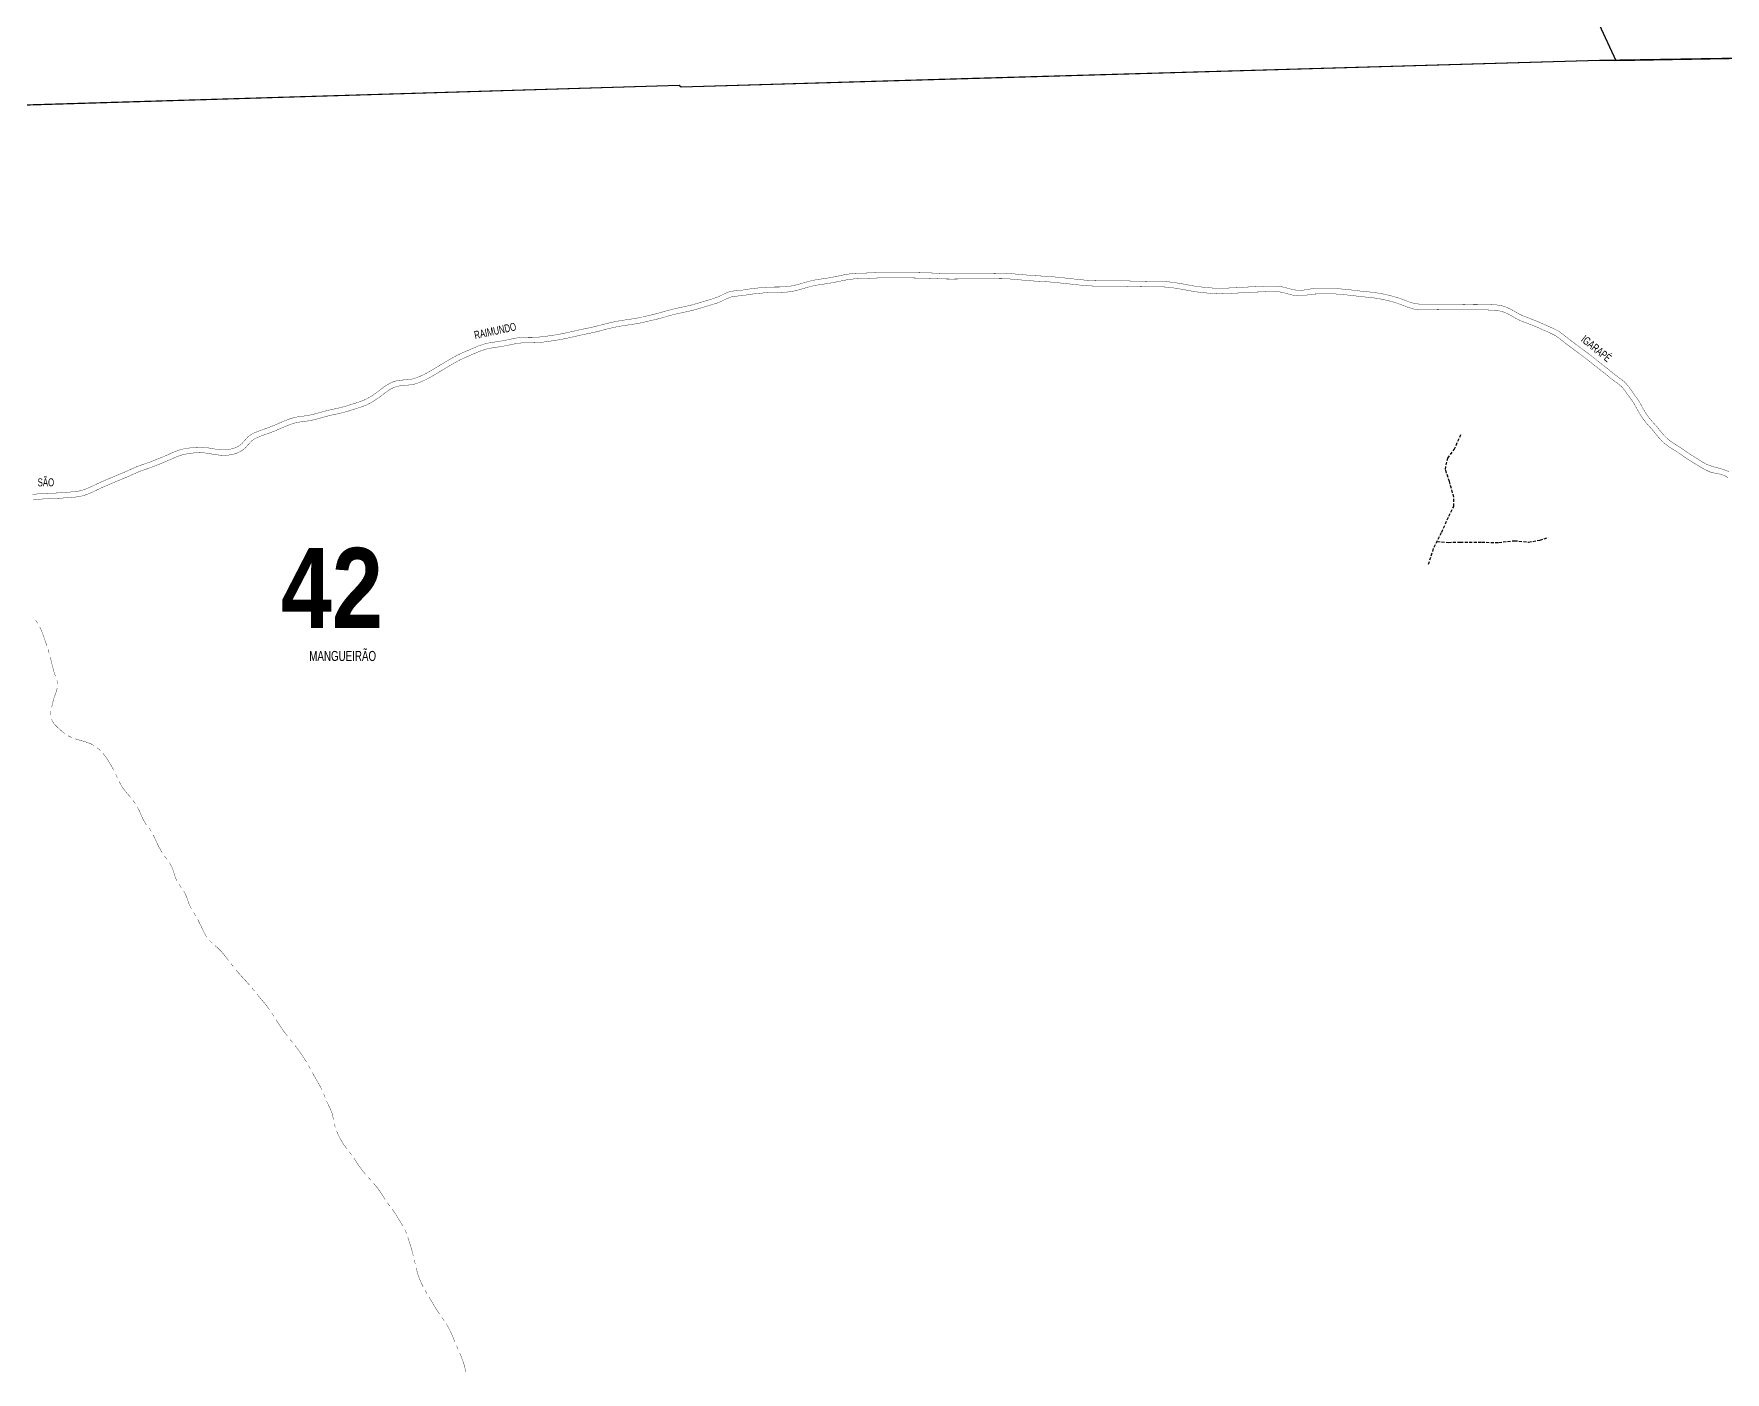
# Model space of a CAD drawing. Extents: x 204256 to 207861, y 4845615 to 4848347.
# Drawn here: x 206092 to 206938, y 4846281 to 4846950 of the extents above; entities that cross this region are included whole.
import ezdxf

# ---------------------------------------------------------------- set-up
doc = ezdxf.new("R2010")
doc.units = 0
doc.header["$LTSCALE"] = 1.5
doc.header["$MEASUREMENT"] = 0
doc.linetypes.add('TRACO_15', pattern=[3, 2, -1])
for name, color, linetype in [('CD-MALHA-LOTES', 40, 'CONTINUOUS'), ('HD-CURSO-INTER', 170, 'CONTINUOUS'), ('HD-CURSO-PERENE', 170, 'CONTINUOUS'), ('HD-TXT-PERENE', 170, 'CONTINUOUS'), ('LM-TXT-LSF', 7, 'CONTINUOUS'), ('RU-QUADRAS', 210, 'CONTINUOUS'), ('SV-CAMINHO-TRILHA', 20, 'CONTINUOUS')]:
    doc.layers.add(name, color=color, linetype=linetype)
doc.styles.add('ARIAL', font='ARIAL.TTF')
doc.styles.get("Standard").update_dxf_attribs({"font": 'swisscbo.ttf'})

msp = doc.modelspace()

# ---------------------------------------------------------------- linework, layer by layer
at = {"layer": 'CD-MALHA-LOTES'}
for points in [[(206919.83, 4847081.46), (206834.36, 4847041.76), (206882.95, 4846936.64)], [(206882.95, 4846936.64), (206986.84, 4846938.37), (206919.83, 4847081.46)], [(206882.95, 4846936.64), (206874.77, 4846936.51), (206654.42, 4846930.27), (206561.26, 4846927.54), (206415.65, 4846923.26), (206414.67, 4846924.04), (206086.14, 4846914.26), (205771.45, 4846904.43)]]:
    msp.add_lwpolyline(points, dxfattribs=at)
at = {"layer": 'HD-CURSO-INTER', "const_width": 0.18}
for points in [[(206092.88, 4846656.81), (206093.49, 4846656.02)], [(206093.49, 4846656.02), (206093.6, 4846655.87)], [(206093.6, 4846655.87), (206094, 4846655.16)], [(206094.99, 4846653.42), (206095.08, 4846653.26)], [(206095.08, 4846653.26), (206095.42, 4846652.52)], [(206095.42, 4846652.52), (206095.7, 4846651.89)], [(206095.7, 4846651.89), (206096.19, 4846650.68)], [(206096.19, 4846650.68), (206096.56, 4846649.76)], [(206096.56, 4846649.76), (206096.91, 4846648.81)], [(206096.91, 4846648.81), (206097.08, 4846648.36)], [(206097.08, 4846648.36), (206097.89, 4846645.97)], [(206097.89, 4846645.97), (206098.05, 4846645.52)], [(206098.05, 4846645.52), (206098.53, 4846644.08)], [(206099.13, 4846642.17), (206099.43, 4846641.22)], [(206099.43, 4846641.22), (206099.45, 4846641.17)], [(206099.45, 4846641.17), (206099.71, 4846640.26)], [(206100.23, 4846638.33), (206100.27, 4846638.2)], [(206100.27, 4846638.2), (206100.48, 4846637.36)], [(206100.48, 4846637.36), (206100.63, 4846636.74)], [(206100.63, 4846636.74), (206101.18, 4846634.44)], [(206101.18, 4846634.44), (206101.19, 4846634.4)], [(206101.19, 4846634.4), (206101.94, 4846631.54)], [(206101.94, 4846631.54), (206101.94, 4846631.51)], [(206101.94, 4846631.51), (206102.23, 4846630.58)], [(206102.23, 4846630.58), (206102.39, 4846630.07)], [(206102.39, 4846630.07), (206102.89, 4846628.69)], [(206103.55, 4846626.8), (206103.68, 4846626.4)], [(206103.68, 4846626.4), (206103.93, 4846624.85)], [(206101.88, 4846617.25), (206101.41, 4846615.24)], [(206102.19, 4846618.13), (206101.88, 4846617.25)], [(206102.83, 4846619.97), (206102.19, 4846618.13)], [(206102.85, 4846620.02), (206102.83, 4846619.97)], [(206103.39, 4846621.41), (206102.85, 4846620.02)], [(206103.5, 4846621.91), (206103.39, 4846621.41)], [(206103.71, 4846622.89), (206103.5, 4846621.91)], [(206100.55, 4846611.34), (206100.38, 4846610.37)], [(206100.38, 4846610.37), (206100.41, 4846609.35)], [(206101.2, 4846614.34), (206100.96, 4846613.29)], [(206101.41, 4846615.24), (206101.2, 4846614.34)], [(206100.76, 4846607.43), (206101.69, 4846605.66)], [(206101.69, 4846605.66), (206101.8, 4846605.44)], [(206101.8, 4846605.44), (206102.31, 4846604.88)], [(206102.31, 4846604.88), (206102.84, 4846604.28)], [(206102.84, 4846604.28), (206103.7, 4846603.44)], [(206103.7, 4846603.44), (206103.98, 4846603.17)], [(206103.98, 4846603.17), (206105.16, 4846602.08)], [(206105.16, 4846602.08), (206105.41, 4846601.85)], [(206105.41, 4846601.85), (206105.91, 4846601.41)], [(206105.91, 4846601.41), (206106.55, 4846600.85)], [(206106.55, 4846600.85), (206107.48, 4846600.18)], [(206109.11, 4846599.03), (206110.01, 4846598.58)], [(206110.01, 4846598.58), (206110.81, 4846598.18)], [(206110.81, 4846598.18), (206110.91, 4846598.14)], [(206112.8, 4846597.49), (206113.66, 4846597.2)], [(206113.66, 4846597.2), (206115.67, 4846596.64)], [(206115.67, 4846596.64), (206116.29, 4846596.47)], [(206116.29, 4846596.47), (206117.6, 4846596.09)], [(206117.6, 4846596.09), (206117.74, 4846596.05)], [(206117.74, 4846596.05), (206120.41, 4846595.06)], [(206120.41, 4846595.06), (206120.54, 4846595.01)], [(206120.54, 4846595.01), (206122.17, 4846594.11)], [(206123.81, 4846592.97), (206124.57, 4846592.32)], [(206124.57, 4846592.32), (206124.8, 4846592.13)], [(206124.8, 4846592.13), (206125.3, 4846591.64)], [(206126.65, 4846590.16), (206127.14, 4846589.57)], [(206127.14, 4846589.57), (206127.88, 4846588.58)], [(206127.88, 4846588.58), (206128.04, 4846588.37)], [(206128.04, 4846588.37), (206128.44, 4846587.76)], [(206128.44, 4846587.76), (206128.87, 4846587.12)], [(206128.87, 4846587.12), (206129.53, 4846586.08)], [(206129.53, 4846586.08), (206129.67, 4846585.85)], [(206129.67, 4846585.85), (206130.56, 4846584.37)], [(206130.56, 4846584.37), (206130.76, 4846584.04)], [(206130.76, 4846584.04), (206132.04, 4846581.76)], [(206132.93, 4846579.96), (206133.36, 4846579.06)], [(206133.36, 4846579.06), (206133.48, 4846578.81)], [(206133.48, 4846578.81), (206133.77, 4846578.15)], [(206134.6, 4846576.33), (206134.72, 4846576.07)], [(206134.72, 4846576.07), (206135.53, 4846574.56)], [(206135.53, 4846574.56), (206135.96, 4846573.77)], [(206135.96, 4846573.77), (206137.2, 4846572.08)], [(206137.2, 4846572.08), (206137.73, 4846571.36)], [(206137.73, 4846571.36), (206138.44, 4846570.51)], [(206138.44, 4846570.51), (206138.69, 4846570.21)], [(206138.69, 4846570.21), (206139.09, 4846569.75)], [(206139.09, 4846569.75), (206139.68, 4846569.06)], [(206139.68, 4846569.06), (206140.38, 4846568.22)], [(206141.62, 4846566.65), (206141.82, 4846566.39)], [(206141.82, 4846566.39), (206142.21, 4846565.84)], [(206142.21, 4846565.84), (206142.69, 4846565.16)], [(206142.69, 4846565.16), (206142.78, 4846565.02)], [(206143.82, 4846563.32), (206144.77, 4846561.55)], [(206144.77, 4846561.55), (206144.89, 4846561.33)], [(206144.89, 4846561.33), (206145.18, 4846560.64)], [(206145.18, 4846560.64), (206145.48, 4846559.95)], [(206145.48, 4846559.95), (206145.95, 4846558.8)], [(206145.95, 4846558.8), (206146.05, 4846558.55)], [(206146.05, 4846558.55), (206146.35, 4846557.88)], [(206146.35, 4846557.88), (206146.66, 4846557.18)], [(206146.66, 4846557.18), (206147.83, 4846555.28)], [(206147.83, 4846555.28), (206148.22, 4846554.66)], [(206148.22, 4846554.66), (206148.38, 4846554.45)], [(206149.62, 4846552.87), (206150.07, 4846552.29)], [(206150.07, 4846552.29), (206150.76, 4846551.23)], [(206151.71, 4846549.48), (206152.16, 4846548.58)], [(206152.16, 4846548.58), (206152.46, 4846547.98)], [(206152.46, 4846547.98), (206153, 4846546.77)], [(206153, 4846546.77), (206153.07, 4846546.6)], [(206153.07, 4846546.6), (206153.41, 4846545.85)], [(206153.41, 4846545.85), (206153.69, 4846545.22)], [(206153.69, 4846545.22), (206154.26, 4846544.05)], [(206154.26, 4846544.05), (206154.46, 4846543.65)], [(206154.46, 4846543.65), (206155.72, 4846541.43)], [(206155.72, 4846541.43), (206155.93, 4846541.04)], [(206155.93, 4846541.04), (206156.24, 4846540.57)], [(206157.38, 4846538.93), (206157.96, 4846538.12)], [(206157.96, 4846538.12), (206158.16, 4846537.85)], [(206158.16, 4846537.85), (206158.56, 4846537.32)], [(206159.74, 4846535.7), (206159.94, 4846535.41)], [(206159.94, 4846535.41), (206160.74, 4846533.97)], [(206160.74, 4846533.97), (206161.22, 4846533.12)], [(206161.22, 4846533.12), (206161.85, 4846531.2)], [(206161.85, 4846531.2), (206162.16, 4846530.28)], [(206162.16, 4846530.28), (206162.45, 4846529.29)], [(206162.45, 4846529.29), (206162.58, 4846528.83)], [(206162.58, 4846528.83), (206163.11, 4846527.4)], [(206163.11, 4846527.4), (206163.2, 4846527.19)], [(206163.2, 4846527.19), (206163.59, 4846526.53)], [(206164.61, 4846524.81), (206164.72, 4846524.62)], [(206164.72, 4846524.62), (206165.18, 4846523.98)], [(206165.18, 4846523.98), (206165.6, 4846523.39)], [(206165.6, 4846523.39), (206165.76, 4846523.17)], [(206166.89, 4846521.53), (206167.3, 4846520.9)], [(206167.3, 4846520.9), (206167.84, 4846519.77)], [(206167.84, 4846519.77), (206168.26, 4846518.89)], [(206168.26, 4846518.89), (206168.61, 4846517.92)], [(206168.61, 4846517.92), (206168.77, 4846517.48)], [(206168.77, 4846517.48), (206168.94, 4846516.98)], [(206168.94, 4846516.98), (206169.25, 4846516.05)], [(206169.25, 4846516.05), (206169.6, 4846515.09)], [(206169.6, 4846515.09), (206169.77, 4846514.64)], [(206169.77, 4846514.64), (206170.44, 4846513.28)], [(206170.44, 4846513.28), (206170.82, 4846512.5)], [(206170.82, 4846512.5), (206170.89, 4846512.39)], [(206171.95, 4846510.69), (206172.42, 4846509.96)], [(206172.42, 4846509.96), (206172.99, 4846508.99)], [(206173.99, 4846507.25), (206174.88, 4846505.46)], [(206174.88, 4846505.46), (206175.16, 4846504.89)], [(206175.16, 4846504.89), (206175.73, 4846503.65)], [(206175.73, 4846503.65), (206175.79, 4846503.52)], [(206175.79, 4846503.52), (206176.58, 4846501.84)], [(206176.58, 4846501.84), (206176.71, 4846501.56)], [(206176.71, 4846501.56), (206177.02, 4846500.94)], [(206177.02, 4846500.94), (206177.39, 4846500.21)], [(206177.39, 4846500.21), (206177.97, 4846499.19)], [(206177.97, 4846499.19), (206178.14, 4846498.9)], [(206178.14, 4846498.9), (206178.53, 4846498.36)], [(206179.76, 4846496.78), (206181.2, 4846495.4)], [(206182.71, 4846494.08), (206182.84, 4846493.97)], [(206182.84, 4846493.97), (206183.47, 4846493.44)], [(206183.47, 4846493.44), (206183.99, 4846492.99)], [(206183.99, 4846492.99), (206184.93, 4846492.07)], [(206184.93, 4846492.07), (206185.53, 4846491.48)], [(206185.53, 4846491.48), (206186.92, 4846489.83)], [(206186.92, 4846489.83), (206187.46, 4846489.18)], [(206187.46, 4846489.18), (206188.17, 4846488.27)], [(206188.17, 4846488.27), (206188.38, 4846487.99)], [(206188.38, 4846487.99), (206189.38, 4846486.68)], [(206190.6, 4846485.09), (206191.22, 4846484.3)], [(206191.22, 4846484.3), (206191.43, 4846484.03)], [(206191.43, 4846484.03), (206191.84, 4846483.52)], [(206193.1, 4846481.97), (206193.32, 4846481.7)], [(206193.32, 4846481.7), (206194.39, 4846480.44)], [(206194.39, 4846480.44), (206194.62, 4846480.18)], [(206194.62, 4846480.18), (206196.4, 4846478.21)], [(206196.4, 4846478.21), (206196.63, 4846477.95)], [(206196.63, 4846477.95), (206197.07, 4846477.47)], [(206197.07, 4846477.47), (206197.65, 4846476.85)], [(206197.65, 4846476.85), (206198.43, 4846476)], [(206198.43, 4846476), (206198.66, 4846475.74)], [(206198.66, 4846475.74), (206199.75, 4846474.5)], [(206201.05, 4846472.99), (206202.33, 4846471.45)], [(206203.6, 4846469.9), (206204.24, 4846469.13)], [(206204.24, 4846469.13), (206204.37, 4846468.97)], [(206204.37, 4846468.97), (206204.88, 4846468.36)], [(206204.88, 4846468.36), (206205.48, 4846467.64)], [(206205.48, 4846467.64), (206206.17, 4846466.83)], [(206206.17, 4846466.83), (206206.45, 4846466.5)], [(206206.45, 4846466.5), (206206.81, 4846466.07)], [(206206.81, 4846466.07), (206207.41, 4846465.34)], [(206207.41, 4846465.34), (206208.68, 4846463.72)], [(206208.68, 4846463.72), (206208.97, 4846463.35)], [(206208.97, 4846463.35), (206209.85, 4846462.1)], [(206210.98, 4846460.45), (206211.51, 4846459.64)], [(206211.51, 4846459.64), (206212.07, 4846458.77)], [(206213.14, 4846457.08), (206213.67, 4846456.24)], [(206213.67, 4846456.24), (206213.73, 4846456.15)], [(206213.73, 4846456.15), (206214.22, 4846455.4)], [(206214.22, 4846455.4), (206214.55, 4846454.88)], [(206214.55, 4846454.88), (206215.31, 4846453.73)], [(206215.31, 4846453.73), (206215.38, 4846453.63)], [(206215.38, 4846453.63), (206216.46, 4846452.09)], [(206216.46, 4846452.09), (206216.89, 4846451.47)], [(206216.89, 4846451.47), (206218.25, 4846449.68)], [(206218.25, 4846449.68), (206218.7, 4846449.09)], [(206218.7, 4846449.09), (206218.86, 4846448.89)], [(206220.11, 4846447.32), (206220.73, 4846446.54)], [(206220.73, 4846446.54), (206221.29, 4846445.85)], [(206221.29, 4846445.85), (206221.36, 4846445.76)], [(206222.6, 4846444.19), (206223.14, 4846443.49)], [(206223.14, 4846443.49), (206224.41, 4846441.8)], [(206224.41, 4846441.8), (206224.94, 4846441.09)], [(206224.94, 4846441.09), (206226.15, 4846439.36)], [(206226.15, 4846439.36), (206226.15, 4846439.36)], [(206226.15, 4846439.36), (206226.7, 4846438.53)], [(206226.7, 4846438.53), (206226.99, 4846438.11)], [(206226.99, 4846438.11), (206227.79, 4846436.85)], [(206227.79, 4846436.85), (206227.79, 4846436.84)], [(206227.79, 4846436.84), (206228.31, 4846436)], [(206229.33, 4846434.28), (206229.34, 4846434.27)], [(206229.34, 4846434.27), (206229.83, 4846433.41)], [(206229.83, 4846433.41), (206230.08, 4846432.96)], [(206230.08, 4846432.96), (206230.32, 4846432.54)], [(206231.28, 4846430.78), (206232.23, 4846429.02)], [(206232.23, 4846429.02), (206232.39, 4846428.72)], [(206232.39, 4846428.72), (206232.71, 4846428.14)], [(206232.71, 4846428.14), (206233.12, 4846427.4)], [(206233.12, 4846427.4), (206233.69, 4846426.4)], [(206233.69, 4846426.4), (206233.96, 4846425.92)], [(206233.96, 4846425.92), (206234.68, 4846424.66)], [(206234.68, 4846424.66), (206234.71, 4846424.62)], [(206234.71, 4846424.62), (206235.16, 4846423.79)], [(206235.16, 4846423.79), (206235.43, 4846423.3)], [(206235.43, 4846423.3), (206236.07, 4846422.01)], [(206236.86, 4846420.17), (206237.25, 4846419.25)], [(206237.25, 4846419.25), (206237.34, 4846419.02)], [(206237.34, 4846419.02), (206237.62, 4846418.32)], [(206238.38, 4846416.47), (206238.48, 4846416.24)], [(206238.48, 4846416.24), (206239.24, 4846414.66)], [(206239.24, 4846414.66), (206239.32, 4846414.49)], [(206239.32, 4846414.49), (206239.68, 4846413.77)], [(206239.68, 4846413.77), (206240, 4846413.14)], [(206240, 4846413.14), (206240.88, 4846411.02)], [(206240.88, 4846411.02), (206241.13, 4846410.4)], [(206241.13, 4846410.4), (206241.64, 4846408.13)], [(206241.64, 4846408.13), (206241.79, 4846407.48)], [(206241.79, 4846407.48), (206241.85, 4846407.15)], [(206242.26, 4846405.19), (206242.48, 4846404.24)], [(206242.48, 4846404.24), (206242.78, 4846403.26)], [(206243.44, 4846401.37), (206243.83, 4846400.45)], [(206243.83, 4846400.45), (206244.02, 4846400)], [(206244.02, 4846400), (206245.13, 4846397.75)], [(206245.13, 4846397.75), (206245.29, 4846397.44)], [(206245.29, 4846397.44), (206245.61, 4846396.87)], [(206245.61, 4846396.87), (206246.04, 4846396.13)], [(206246.04, 4846396.13), (206246.65, 4846395.16)], [(206246.65, 4846395.16), (206246.84, 4846394.87)], [(206246.84, 4846394.87), (206248.4, 4846392.73)], [(206249.65, 4846391.16), (206250.27, 4846390.38)], [(206250.27, 4846390.38), (206250.34, 4846390.28)], [(206250.34, 4846390.28), (206250.86, 4846389.57)], [(206252.02, 4846387.94), (206252.56, 4846387.11)], [(206252.56, 4846387.11), (206252.71, 4846386.88)], [(206252.71, 4846386.88), (206253.11, 4846386.27)], [(206253.11, 4846386.27), (206253.52, 4846385.62)], [(206253.52, 4846385.62), (206254.2, 4846384.59)], [(206254.2, 4846384.59), (206254.34, 4846384.37)], [(206254.34, 4846384.37), (206255.36, 4846382.96)], [(206255.36, 4846382.96), (206255.89, 4846382.24)], [(206255.89, 4846382.24), (206257.23, 4846380.62)], [(206257.23, 4846380.62), (206257.81, 4846379.93)], [(206257.81, 4846379.93), (206257.88, 4846379.86)], [(206259.21, 4846378.36), (206259.81, 4846377.69)], [(206259.81, 4846377.69), (206260.54, 4846376.87)], [(206261.86, 4846375.37), (206262.41, 4846374.73)], [(206262.41, 4846374.73), (206263.15, 4846373.84)], [(206263.15, 4846373.84), (206263.36, 4846373.58)], [(206263.36, 4846373.58), (206264.36, 4846372.25)], [(206264.36, 4846372.25), (206264.89, 4846371.56)], [(206264.89, 4846371.56), (206266.07, 4846369.78)], [(206266.07, 4846369.78), (206266.55, 4846369.06)], [(206266.55, 4846369.06), (206267.15, 4846368.1)], [(206267.15, 4846368.1), (206267.35, 4846367.79)], [(206267.35, 4846367.79), (206267.7, 4846367.26)], [(206268.82, 4846365.61), (206269.39, 4846364.79)], [(206269.39, 4846364.79), (206269.74, 4846364.29)], [(206269.74, 4846364.29), (206269.98, 4846363.98)], [(206271.18, 4846362.38), (206271.54, 4846361.89)], [(206271.54, 4846361.89), (206272.89, 4846359.92)], [(206272.89, 4846359.92), (206273.1, 4846359.61)], [(206273.1, 4846359.61), (206274.47, 4846357.37)], [(206274.47, 4846357.37), (206274.67, 4846357.05)], [(206274.67, 4846357.05), (206275.52, 4846355.66)], [(206275.52, 4846355.66), (206275.97, 4846354.93)], [(206275.97, 4846354.93), (206276.56, 4846353.95)], [(206277.51, 4846352.19), (206277.84, 4846351.56)], [(206277.84, 4846351.56), (206278.3, 4846350.36)], [(206279, 4846348.49), (206279.3, 4846347.53)], [(206279.3, 4846347.53), (206279.36, 4846347.32)], [(206279.36, 4846347.32), (206279.89, 4846345.62)], [(206279.89, 4846345.62), (206280.05, 4846345.12)], [(206280.05, 4846345.12), (206280.48, 4846343.71)], [(206280.48, 4846343.71), (206280.49, 4846343.68)], [(206280.49, 4846343.68), (206281.05, 4846341.79)], [(206281.05, 4846341.79), (206281.16, 4846341.4)], [(206281.16, 4846341.4), (206281.8, 4846338.89)], [(206282.27, 4846336.95), (206282.49, 4846335.97)], [(206282.49, 4846335.97), (206282.58, 4846335.57)], [(206282.58, 4846335.57), (206282.71, 4846335)], [(206283.16, 4846333.05), (206283.36, 4846332.22)], [(206283.36, 4846332.22), (206283.96, 4846330.16)], [(206283.96, 4846330.16), (206284.19, 4846329.37)], [(206284.19, 4846329.37), (206284.97, 4846327.33)], [(206284.97, 4846327.33), (206285.26, 4846326.57)], [(206285.26, 4846326.57), (206285.75, 4846325.49)], [(206285.75, 4846325.49), (206285.88, 4846325.21)], [(206285.88, 4846325.21), (206286.19, 4846324.59)], [(206286.19, 4846324.59), (206286.55, 4846323.86)], [(206286.55, 4846323.86), (206286.63, 4846323.7)], [(206287.59, 4846321.94), (206288, 4846321.22)], [(206288, 4846321.22), (206288.59, 4846320.21)], [(206289.62, 4846318.5), (206290.14, 4846317.64)], [(206290.14, 4846317.64), (206290.46, 4846317.1)], [(206290.46, 4846317.1), (206291.67, 4846315.06)], [(206291.67, 4846315.06), (206291.87, 4846314.71)], [(206291.87, 4846314.71), (206292.17, 4846314.2)], [(206292.17, 4846314.2), (206292.62, 4846313.42)], [(206292.62, 4846313.42), (206293.19, 4846312.48)], [(206293.19, 4846312.48), (206293.4, 4846312.13)], [(206293.4, 4846312.13), (206294.84, 4846309.97)], [(206296, 4846308.34), (206296.59, 4846307.53)], [(206296.59, 4846307.53), (206296.69, 4846307.39)], [(206296.69, 4846307.39), (206297.15, 4846306.71)], [(206298.27, 4846305.05), (206298.37, 4846304.91)], [(206298.37, 4846304.91), (206298.78, 4846304.19)], [(206298.78, 4846304.19), (206299.27, 4846303.33)], [(206299.27, 4846303.33), (206299.73, 4846302.43)], [(206299.73, 4846302.43), (206299.95, 4846301.99)], [(206299.95, 4846301.99), (206300.17, 4846301.53)], [(206300.17, 4846301.53), (206300.59, 4846300.63)], [(206300.59, 4846300.63), (206301.4, 4846298.79)], [(206301.4, 4846298.79), (206301.61, 4846298.3)], [(206301.61, 4846298.3), (206302.19, 4846296.96)], [(206302.19, 4846296.96), (206302.2, 4846296.92)], [(206302.2, 4846296.92), (206302.58, 4846296.04)], [(206303.36, 4846294.2), (206303.76, 4846293.28)], [(206303.76, 4846293.28), (206303.96, 4846292.79)], [(206303.96, 4846292.79), (206304.15, 4846292.36)], [(206304.94, 4846290.52), (206305.73, 4846288.68)], [(206305.73, 4846288.68), (206305.75, 4846288.63)], [(206305.75, 4846288.63), (206306.09, 4846287.75)], [(206306.09, 4846287.75), (206306.3, 4846287.22)], [(206306.3, 4846287.22), (206306.78, 4846285.87)], [(206306.78, 4846285.87), (206306.95, 4846285.38)], [(206306.95, 4846285.38), (206307.36, 4846283.96)], [(206307.36, 4846283.96), (206307.37, 4846283.92)], [(206307.37, 4846283.92), (206307.58, 4846282.98)], [(206307.58, 4846282.98), (206307.69, 4846282.45)], [(206307.69, 4846282.45), (206307.85, 4846281)]]:
    msp.add_lwpolyline(points, dxfattribs=at)
at = {"layer": 'HD-CURSO-PERENE', "const_width": 0.18}
for points in [[(206838.06, 4846808.41), (206836.63, 4846808.9), (206834.81, 4846809.76), (206832.21, 4846811.26), (206830.91, 4846812.01), (206828.58, 4846813.13), (206827.17, 4846813.65), (206825.72, 4846814.05), (206823.72, 4846814.36), (206822.22, 4846814.47), (206820.72, 4846814.53), (206818.6, 4846814.59), (206815.61, 4846814.68), (206813.41, 4846814.69), (206811.91, 4846814.69), (206810.41, 4846814.68), (206808.11, 4846814.68), (206806.61, 4846814.7), (206803.91, 4846814.72), (206800.92, 4846814.72), (206799.42, 4846814.71), (206797.12, 4846814.71), (206795.62, 4846814.71), (206793.17, 4846814.75), (206790.18, 4846814.83), (206788.68, 4846814.84), (206786.46, 4846814.81), (206784.95, 4846814.81), (206782.48, 4846815.03), (206779.62, 4846815.89), (206778.21, 4846816.46), (206776.02, 4846817.31), (206774.6, 4846817.8), (206772.42, 4846818.47), (206769.52, 4846819.23), (206768.06, 4846819.56), (206765.9, 4846820.01), (206764.43, 4846820.28), (206761.98, 4846820.65), (206758.99, 4846820.96), (206757.5, 4846821.1), (206754.99, 4846821.36), (206753.5, 4846821.54), (206751.48, 4846821.79), (206748.5, 4846822.11), (206747, 4846822.26), (206744.74, 4846822.46), (206743.24, 4846822.57), (206741.18, 4846822.67), (206738.19, 4846822.66), (206736.69, 4846822.63), (206733.93, 4846822.6), (206732.43, 4846822.56), (206730.44, 4846822.4), (206728.95, 4846822.16), (206727.47, 4846821.89), (206725.35, 4846821.64), (206722.37, 4846821.9), (206720.89, 4846822.22), (206718.79, 4846822.78), (206717.34, 4846823.18), (206715.2, 4846823.63), (206712.21, 4846823.84), (206710.7, 4846823.83), (206708.65, 4846823.77), (206705.65, 4846823.63), (206703.6, 4846823.55), (206702.11, 4846823.5), (206700.61, 4846823.44), (206698.31, 4846823.32), (206696.81, 4846823.23), (206694.51, 4846823.09), (206691.51, 4846822.94), (206690.02, 4846822.88), (206687.36, 4846822.77), (206685.86, 4846822.72), (206683.62, 4846822.72), (206680.62, 4846822.89), (206679.13, 4846823.03), (206676.73, 4846823.26), (206675.23, 4846823.42), (206673.02, 4846823.7), (206670.07, 4846824.22), (206668.59, 4846824.5), (206666.1, 4846824.96), (206663.14, 4846825.45), (206661.04, 4846825.74), (206659.54, 4846825.92), (206657.43, 4846826.08), (206654.43, 4846826.13), (206652.93, 4846826.12), (206650.73, 4846826.14), (206647.73, 4846826.2), (206645.38, 4846826.23), (206643.88, 4846826.25), (206642.38, 4846826.28), (206639.98, 4846826.36), (206638.49, 4846826.43), (206636.49, 4846826.49), (206633.49, 4846826.51), (206631.99, 4846826.49), (206629.69, 4846826.47), (206626.69, 4846826.47), (206624.44, 4846826.49), (206622.94, 4846826.52), (206621.44, 4846826.56), (206618.75, 4846826.71), (206617.25, 4846826.84), (206615.76, 4846826.98), (206613.46, 4846827.21), (206611.96, 4846827.37), (206609.4, 4846827.65), (206606.42, 4846827.97), (206604.93, 4846828.13), (206602.86, 4846828.34), (206601.36, 4846828.48), (206599.87, 4846828.6), (206597.26, 4846828.77), (206595.76, 4846828.85), (206594.26, 4846828.93), (206592.01, 4846829.07), (206590.51, 4846829.18), (206589.02, 4846829.3), (206586.76, 4846829.49), (206583.78, 4846829.76), (206581.72, 4846829.95), (206580.22, 4846830.08), (206578.21, 4846830.2), (206575.21, 4846830.24), (206573.71, 4846830.21), (206571.02, 4846830.17), (206568.02, 4846830.14), (206565.67, 4846830.12), (206564.17, 4846830.12), (206562.67, 4846830.12), (206560.32, 4846830.12), (206558.82, 4846830.12), (206556.48, 4846830.11), (206553.48, 4846830.07), (206551.98, 4846830.06), (206549.93, 4846830.05), (206548.43, 4846830.07), (206546.93, 4846830.11), (206544.38, 4846830.21), (206542.88, 4846830.28), (206540.53, 4846830.38), (206537.54, 4846830.47), (206536.04, 4846830.5), (206533.39, 4846830.55), (206530.39, 4846830.6), (206528.04, 4846830.63), (206526.54, 4846830.65), (206525.04, 4846830.65), (206522.79, 4846830.66), (206519.79, 4846830.65), (206516.95, 4846830.63), (206515.45, 4846830.61), (206513.95, 4846830.58), (206511.25, 4846830.47), (206508.25, 4846830.35), (206506.1, 4846830.3), (206504.6, 4846830.26), (206502.46, 4846830.17), (206499.47, 4846829.84), (206497.99, 4846829.61), (206495.99, 4846829.22), (206494.52, 4846828.9), (206492.12, 4846828.4), (206489.17, 4846827.87), (206487.68, 4846827.64), (206485.48, 4846827.33), (206484, 4846827.12), (206481.73, 4846826.73), (206478.82, 4846826), (206477.38, 4846825.58), (206475.04, 4846824.89), (206473.6, 4846824.49), (206471.54, 4846824.01), (206470.06, 4846823.75), (206468.57, 4846823.56), (206467.07, 4846823.44), (206464.79, 4846823.36), (206463.29, 4846823.36), (206460.6, 4846823.34), (206457.6, 4846823.17), (206456.11, 4846823.04), (206453.86, 4846822.84), (206452.36, 4846822.7), (206450.11, 4846822.42), (206447.15, 4846821.94), (206445.66, 4846821.73), (206443.55, 4846821.53), (206442.05, 4846821.4), (206439.62, 4846820.95), (206436.87, 4846819.77), (206435.53, 4846819.08), (206433.64, 4846818.25), (206432.23, 4846817.74), (206430.8, 4846817.28), (206428.54, 4846816.59), (206425.67, 4846815.73), (206423.15, 4846814.99), (206421.7, 4846814.59), (206419.64, 4846814.05), (206416.71, 4846813.41), (206415.24, 4846813.11), (206412.54, 4846812.51), (206411.08, 4846812.16), (206409.63, 4846811.78), (206407.26, 4846811.12), (206405.82, 4846810.71), (206403.51, 4846810.07), (206400.6, 4846809.35), (206399.14, 4846809.02), (206396.7, 4846808.49)], [(206831.71, 4846808.41), (206829.11, 4846809.9), (206827.46, 4846810.64), (206826.03, 4846811.14), (206823.17, 4846811.69), (206821.67, 4846811.79), (206820.16, 4846811.83), (206818.46, 4846811.89), (206815.47, 4846811.97), (206813.37, 4846811.99), (206811.87, 4846811.98), (206810.37, 4846811.97), (206808.1, 4846811.97), (206806.6, 4846811.99), (206803.91, 4846812.01), (206800.91, 4846812.01), (206799.41, 4846812), (206797.11, 4846812), (206795.61, 4846812.01), (206793.14, 4846812.04), (206790.14, 4846812.12), (206788.64, 4846812.14), (206786.39, 4846812.11), (206784.88, 4846812.09), (206781.98, 4846812.34), (206779.12, 4846813.19), (206777.71, 4846813.74), (206775.14, 4846814.74), (206772.29, 4846815.68), (206770.22, 4846816.26), (206768.76, 4846816.62), (206767.3, 4846816.96), (206765.35, 4846817.36), (206763.87, 4846817.63), (206761.61, 4846817.97), (206758.63, 4846818.28), (206757.13, 4846818.41), (206754.69, 4846818.67), (206753.21, 4846818.85), (206751.18, 4846819.1), (206748.2, 4846819.42), (206746.71, 4846819.56), (206744.51, 4846819.76), (206743.01, 4846819.87), (206741.11, 4846819.96), (206738.11, 4846819.96), (206736.61, 4846819.92), (206734.01, 4846819.89), (206732.51, 4846819.85), (206730.7, 4846819.7), (206729.21, 4846819.47), (206727.73, 4846819.19), (206725.35, 4846818.9), (206722.37, 4846819.12), (206720.89, 4846819.43), (206718.27, 4846820.13), (206716.82, 4846820.52), (206714.82, 4846820.93), (206711.83, 4846821.13), (206710.32, 4846821.11), (206708.65, 4846821.06), (206705.66, 4846820.92), (206703.71, 4846820.85), (206702.21, 4846820.79), (206700.72, 4846820.73), (206698.44, 4846820.61), (206696.94, 4846820.52), (206694.65, 4846820.39), (206691.66, 4846820.24), (206690.16, 4846820.17), (206687.45, 4846820.06), (206685.95, 4846820.01), (206683.55, 4846820.01), (206680.55, 4846820.18), (206679.06, 4846820.31), (206676.47, 4846820.56), (206674.98, 4846820.72), (206672.63, 4846821.02), (206669.67, 4846821.54), (206668.2, 4846821.82), (206665.63, 4846822.3), (206662.67, 4846822.78), (206660.67, 4846823.06), (206659.18, 4846823.23), (206657.27, 4846823.37), (206654.27, 4846823.42), (206652.77, 4846823.41), (206650.69, 4846823.43), (206647.69, 4846823.49), (206645.34, 4846823.53), (206643.84, 4846823.55), (206642.34, 4846823.57), (206639.91, 4846823.65), (206638.41, 4846823.71), (206636.44, 4846823.79), (206633.44, 4846823.82), (206631.94, 4846823.82), (206629.85, 4846823.8), (206626.85, 4846823.77), (206624.41, 4846823.78), (206622.91, 4846823.8), (206621.41, 4846823.85), (206618.6, 4846824.01), (206617.11, 4846824.13), (206615.61, 4846824.27), (206613.2, 4846824.52), (206611.71, 4846824.67), (206609.11, 4846824.96), (206606.13, 4846825.28), (206604.64, 4846825.44), (206602.6, 4846825.65), (206601.1, 4846825.78), (206599.61, 4846825.91), (206597.06, 4846826.07), (206595.57, 4846826.15), (206594.07, 4846826.23), (206591.83, 4846826.37), (206590.34, 4846826.48), (206588.84, 4846826.6), (206586.54, 4846826.79), (206583.56, 4846827.06), (206581.49, 4846827.25), (206580, 4846827.38), (206578.11, 4846827.49), (206575.11, 4846827.53), (206573.61, 4846827.5), (206571.03, 4846827.46), (206568.03, 4846827.43), (206565.69, 4846827.42), (206564.19, 4846827.42), (206562.28, 4846827.42), (206560.78, 4846827.42), (206559.28, 4846827.42), (206556.49, 4846827.4), (206553.49, 4846827.36), (206551.99, 4846827.35), (206549.92, 4846827.35), (206548.42, 4846827.36), (206546.92, 4846827.4), (206544.3, 4846827.5), (206542.8, 4846827.57), (206540.44, 4846827.68), (206537.44, 4846827.77), (206535.94, 4846827.8), (206533.33, 4846827.84), (206530.33, 4846827.9), (206528.01, 4846827.92), (206526.51, 4846827.94), (206525.01, 4846827.95), (206522.78, 4846827.95), (206519.78, 4846827.95), (206516.97, 4846827.92), (206515.48, 4846827.9), (206513.98, 4846827.87), (206511.33, 4846827.77), (206508.34, 4846827.64), (206506.2, 4846827.59), (206504.7, 4846827.56), (206502.68, 4846827.47), (206499.69, 4846827.14), (206498.21, 4846826.89), (206496.44, 4846826.55), (206494.98, 4846826.23), (206492.62, 4846825.74), (206489.66, 4846825.2), (206488.18, 4846824.98), (206485.91, 4846824.66), (206484.43, 4846824.45), (206482.29, 4846824.07), (206479.38, 4846823.35), (206477.94, 4846822.93), (206475.74, 4846822.27), (206474.3, 4846821.87), (206472.05, 4846821.34), (206470.57, 4846821.08), (206469.08, 4846820.88), (206467.58, 4846820.75), (206464.96, 4846820.66), (206463.46, 4846820.65), (206460.7, 4846820.63), (206457.71, 4846820.46), (206456.21, 4846820.33), (206454.09, 4846820.14), (206452.6, 4846820), (206450.45, 4846819.73), (206447.5, 4846819.25), (206446.01, 4846819.04), (206443.93, 4846818.85), (206442.42, 4846818.71), (206440.37, 4846818.31), (206437.63, 4846817.12), (206436.28, 4846816.44), (206434.67, 4846815.73), (206433.26, 4846815.22), (206431.83, 4846814.76), (206429.39, 4846814.02), (206426.52, 4846813.16), (206423.89, 4846812.39), (206422.45, 4846811.98), (206420.29, 4846811.42), (206417.36, 4846810.78), (206415.89, 4846810.47), (206413.15, 4846809.87), (206411.69, 4846809.51), (206410.24, 4846809.14), (206407.95, 4846808.51)], [(206396.35, 4846808.42), (206394.89, 4846808.06), (206393.02, 4846807.7), (206390.06, 4846807.24), (206388.57, 4846807.04), (206386.39, 4846806.71), (206384.91, 4846806.47), (206382.53, 4846806.03), (206379.6, 4846805.39), (206378.14, 4846805.03), (206375.64, 4846804.38), (206374.19, 4846804), (206372.05, 4846803.46), (206369.11, 4846802.82), (206367.64, 4846802.52), (206366.17, 4846802.22), (206364.34, 4846801.82), (206361.41, 4846801.15), (206359.19, 4846800.65), (206357.73, 4846800.34), (206355.11, 4846799.82), (206352.16, 4846799.32), (206350.67, 4846799.1), (206347.88, 4846798.7), (206346.39, 4846798.51), (206344.12, 4846798.3), (206341.13, 4846798.2), (206339.63, 4846798.2), (206337.07, 4846798.16), (206335.57, 4846798.09), (206333.48, 4846797.88), (206330.54, 4846797.31), (206329.07, 4846796.99), (206327.07, 4846796.58), (206324.11, 4846796.09), (206321.4, 4846795.7), (206319.92, 4846795.47), (206317.9, 4846795.05), (206315.04, 4846794.15), (206313.64, 4846793.6), (206311.62, 4846792.75), (206308.87, 4846791.55), (206306.98, 4846790.73), (206305.61, 4846790.13), (206303.77, 4846789.27), (206301.13, 4846787.84), (206299.83, 4846787.08), (206297.74, 4846785.84), (206295.16, 4846784.3), (206293.2, 4846783.11), (206291.92, 4846782.34), (206289.8, 4846781.08), (206287.16, 4846779.65), (206285.81, 4846779), (206283.55, 4846778.06), (206282.12, 4846777.59), (206280.66, 4846777.23), (206278.42, 4846776.97), (206276.92, 4846776.89), (206275.42, 4846776.8), (206273.14, 4846776.4), (206271.7, 4846775.94), (206270.31, 4846775.35), (206268.04, 4846774.05), (206266.81, 4846773.2), (206265.61, 4846772.29), (206263.94, 4846771.01), (206262.74, 4846770.11), (206260.99, 4846768.91), (206259.71, 4846768.14), (206258.38, 4846767.43), (206257.02, 4846766.79), (206255.05, 4846766.02), (206252.19, 4846765.1), (206249.42, 4846764.24), (206247.99, 4846763.79), (206245.66, 4846763.13), (206242.73, 4846762.48), (206241.26, 4846762.18), (206238.81, 4846761.62), (206235.91, 4846760.85), (206233.23, 4846760.1), (206231.78, 4846759.72), (206228.84, 4846759.1), (206227.35, 4846758.89), (206225.86, 4846758.72), (206224.37, 4846758.52), (206222.37, 4846758.13), (206220.92, 4846757.73), (206219.49, 4846757.26), (206217.05, 4846756.31), (206214.3, 4846755.12), (206212.32, 4846754.27), (206210.93, 4846753.7), (206209.01, 4846752.95), (206206.19, 4846751.95), (206204.78, 4846751.44), (206202.55, 4846750.57), (206201.18, 4846749.92), (206199.22, 4846748.58), (206197.22, 4846746.35), (206196.21, 4846745.23), (206194.64, 4846743.96), (206193.32, 4846743.24), (206191.9, 4846742.68), (206189.46, 4846742.1), (206187.96, 4846741.94), (206186.46, 4846741.91), (206184.16, 4846742.1), (206182.68, 4846742.34), (206181.2, 4846742.6), (206179.21, 4846742.93), (206177.72, 4846743.12), (206175.35, 4846743.28), (206172.36, 4846743.17), (206170.86, 4846743.02), (206168.56, 4846742.71), (206167.08, 4846742.45), (206164.56, 4846741.81), (206161.77, 4846740.73), (206160.39, 4846740.12), (206159.02, 4846739.49), (206157.54, 4846738.84), (206154.77, 4846737.7), (206152.48, 4846736.78), (206151.09, 4846736.23), (206149.68, 4846735.7), (206147.06, 4846734.79), (206145.64, 4846734.31), (206143.59, 4846733.56), (206140.84, 4846732.36), (206139.48, 4846731.73), (206137.37, 4846730.8), (206135.99, 4846730.22), (206133.61, 4846729.24), (206130.84, 4846728.07), (206129.46, 4846727.49), (206127.58, 4846726.69), (206126.2, 4846726.1), (206124.22, 4846725.22), (206121.52, 4846723.93), (206120.16, 4846723.29), (206118.24, 4846722.47), (206116.83, 4846721.95), (206114.79, 4846721.39), (206111.82, 4846720.99), (206110.32, 4846720.88), (206108.19, 4846720.72), (206106.7, 4846720.6), (206104.19, 4846720.42), (206101.2, 4846720.31), (206099.7, 4846720.27), (206096.8, 4846720.14), (206093.81, 4846719.91), (206091.31, 4846719.63)], [(206407.64, 4846808.42), (206406.2, 4846807.99), (206404.19, 4846807.45), (206401.27, 4846806.74), (206399.81, 4846806.41), (206397.3, 4846805.83), (206395.84, 4846805.5), (206393.51, 4846805.03), (206390.54, 4846804.57), (206389.06, 4846804.37), (206386.82, 4846804.04), (206385.34, 4846803.79), (206383.07, 4846803.37), (206380.14, 4846802.73), (206378.68, 4846802.38), (206376.29, 4846801.75), (206374.84, 4846801.37), (206372.67, 4846800.82), (206369.73, 4846800.18), (206368.26, 4846799.88), (206366.79, 4846799.58), (206364.91, 4846799.18), (206361.99, 4846798.51), (206359.77, 4846798.01), (206358.3, 4846797.69), (206356.83, 4846797.39), (206354.13, 4846796.9), (206351.16, 4846796.43), (206348.25, 4846796.02), (206346.76, 4846795.82), (206344.31, 4846795.59), (206341.31, 4846795.5), (206339.81, 4846795.49), (206337.18, 4846795.45), (206335.68, 4846795.38), (206333.84, 4846795.19), (206330.89, 4846794.62), (206329.43, 4846794.29), (206327.56, 4846793.92), (206324.6, 4846793.42), (206321.86, 4846793.03), (206320.38, 4846792.8), (206318.58, 4846792.42), (206315.72, 4846791.51), (206314.32, 4846790.95), (206312.61, 4846790.23), (206309.86, 4846789.03), (206308.08, 4846788.26), (206306.7, 4846787.65), (206304.99, 4846786.85), (206302.35, 4846785.42), (206301.06, 4846784.66), (206299.09, 4846783.5), (206296.52, 4846781.96), (206294.59, 4846780.79), (206293.31, 4846780.01), (206291.11, 4846778.71), (206288.47, 4846777.28), (206287.13, 4846776.62), (206284.57, 4846775.53), (206283.14, 4846775.04), (206281.69, 4846774.66), (206278.92, 4846774.3), (206277.42, 4846774.23), (206275.92, 4846774.12), (206273.71, 4846773.7), (206272.28, 4846773.22), (206270.91, 4846772.59), (206269.29, 4846771.62), (206268.06, 4846770.75), (206266.86, 4846769.85), (206265.51, 4846768.8), (206264.31, 4846767.91), (206262.42, 4846766.6), (206261.14, 4846765.82), (206259.82, 4846765.11), (206258.46, 4846764.46), (206256.11, 4846763.52), (206253.25, 4846762.59), (206251.82, 4846762.15), (206250.24, 4846761.66), (206248.81, 4846761.21), (206246.34, 4846760.5), (206243.41, 4846759.86), (206241.94, 4846759.56), (206239.44, 4846758.99), (206236.54, 4846758.22), (206233.89, 4846757.47), (206232.44, 4846757.09), (206230.98, 4846756.74), (206229.33, 4846756.43), (206226.35, 4846756.06), (206224.86, 4846755.86), (206222.93, 4846755.46), (206221.48, 4846755.06), (206220.06, 4846754.58), (206217.96, 4846753.76), (206215.21, 4846752.57), (206213.36, 4846751.77), (206211.97, 4846751.2), (206209.98, 4846750.42), (206207.16, 4846749.42), (206205.74, 4846748.91), (206203.67, 4846748.08), (206202.32, 4846747.4), (206200.91, 4846746.41), (206198.89, 4846744.21), (206197.9, 4846743.07), (206196.33, 4846741.74), (206195.03, 4846740.97), (206193.64, 4846740.36), (206192.18, 4846739.88), (206190.21, 4846739.44), (206188.71, 4846739.25), (206187.21, 4846739.17), (206185.56, 4846739.22), (206182.59, 4846739.61), (206181.11, 4846739.87), (206178.86, 4846740.24), (206177.37, 4846740.43), (206175.29, 4846740.56), (206172.3, 4846740.44), (206170.8, 4846740.28), (206168.92, 4846740.02), (206167.45, 4846739.75), (206165.36, 4846739.21), (206162.57, 4846738.13), (206161.2, 4846737.51), (206158.59, 4846736.35), (206155.82, 4846735.2), (206153.49, 4846734.26), (206152.09, 4846733.72), (206150.69, 4846733.19), (206147.99, 4846732.25), (206146.57, 4846731.77), (206144.59, 4846731.04), (206141.84, 4846729.84), (206140.48, 4846729.21), (206138.45, 4846728.31), (206137.07, 4846727.73), (206134.66, 4846726.74), (206131.89, 4846725.58), (206130.51, 4846724.99), (206128.65, 4846724.2), (206127.27, 4846723.61), (206125.34, 4846722.75), (206122.63, 4846721.46), (206121.27, 4846720.82), (206119.26, 4846719.95), (206117.85, 4846719.43), (206116.42, 4846718.98), (206113.91, 4846718.49), (206112.41, 4846718.32), (206110.91, 4846718.21), (206108.44, 4846718.02), (206106.95, 4846717.9), (206104.34, 4846717.72), (206101.35, 4846717.61), (206099.85, 4846717.56), (206096.95, 4846717.43), (206093.96, 4846717.2), (206091.63, 4846716.93)], [(206939.13, 4846727.98), (206937.25, 4846729.11), (206934.39, 4846729.99), (206932.16, 4846730.39), (206929.89, 4846730.95), (206927.19, 4846732.25), (206925.63, 4846733.17), (206923.07, 4846734.73), (206921.17, 4846735.9), (206919.9, 4846736.69), (206918.63, 4846737.5), (206916.79, 4846738.75), (206915.56, 4846739.61), (206913.82, 4846740.8), (206911.28, 4846742.4), (206910.01, 4846743.21), (206908.18, 4846744.51), (206907.01, 4846745.46), (206905.91, 4846746.48), (206904.23, 4846748.33), (206903.29, 4846749.5), (206902.35, 4846750.67), (206900.65, 4846752.67), (206899.64, 4846753.78), (206898.01, 4846755.63), (206896.21, 4846758.02), (206895.38, 4846759.28), (206893.93, 4846761.71), (206892.79, 4846763.79), (206892.06, 4846765.11), (206891.06, 4846766.65), (206889.27, 4846769.06), (206888.12, 4846770.69), (206887.24, 4846771.91), (206885.91, 4846773.49), (206883.61, 4846775.39), (206882.38, 4846776.27), (206880.48, 4846777.7), (206878.16, 4846779.6), (206876.59, 4846780.86), (206875.4, 4846781.78), (206874.21, 4846782.7), (206872.24, 4846784.26), (206871.07, 4846785.2), (206869.37, 4846786.56), (206866.99, 4846788.38), (206865.78, 4846789.27), (206863.9, 4846790.67), (206862.7, 4846791.56), (206861, 4846792.83), (206858.6, 4846794.63), (206857.41, 4846795.54), (206855.56, 4846797.02), (206854.38, 4846797.95), (206852.76, 4846799.06), (206850.09, 4846800.41), (206848.71, 4846801.01), (206846.51, 4846801.98), (206843.77, 4846803.21), (206841.88, 4846803.99), (206839.08, 4846805.07), (206837.04, 4846805.84), (206835.65, 4846806.4), (206833.61, 4846807.33), (206831.71, 4846808.41)], [(206838.06, 4846808.41), (206839.46, 4846807.82), (206840.86, 4846807.27), (206842.26, 4846806.74), (206844.31, 4846805.93), (206847.05, 4846804.71), (206848.42, 4846804.09), (206850.4, 4846803.23), (206851.77, 4846802.63), (206854.17, 4846801.39), (206856.61, 4846799.65), (206857.78, 4846798.71), (206859.55, 4846797.31), (206861.94, 4846795.5), (206863.83, 4846794.1), (206865.03, 4846793.2), (206866.24, 4846792.31), (206867.94, 4846791.05), (206869.14, 4846790.15), (206871.03, 4846788.7), (206873.38, 4846786.82), (206874.55, 4846785.88), (206876.27, 4846784.53), (206877.46, 4846783.61), (206879.45, 4846782.05), (206881.76, 4846780.15), (206882.94, 4846779.22), (206884.57, 4846778.02), (206885.8, 4846777.14), (206887.86, 4846775.41), (206889.76, 4846773.1), (206890.62, 4846771.86), (206892.03, 4846769.83), (206893.44, 4846767.88), (206894.96, 4846765.59), (206896.39, 4846762.94), (206897.76, 4846760.57), (206898.59, 4846759.32), (206899.49, 4846758.11), (206901.13, 4846756.17), (206902.14, 4846755.06), (206903.14, 4846753.95), (206904.64, 4846752.14), (206905.58, 4846750.96), (206907.15, 4846749.1), (206908.22, 4846748.04), (206909.35, 4846747.06), (206910.54, 4846746.14), (206912.26, 4846744.98), (206913.53, 4846744.18), (206915.31, 4846743.06), (206917.78, 4846741.36), (206919.52, 4846740.16), (206922.05, 4846738.56), (206923.33, 4846737.77), (206925.13, 4846736.59), (206926.39, 4846735.78), (206928.33, 4846734.72), (206931.04, 4846733.73), (206932.48, 4846733.32), (206934.63, 4846732.75), (206936.08, 4846732.33), (206937.5, 4846731.87), (206939.62, 4846731.02)]]:
    msp.add_lwpolyline(points, dxfattribs=at)
at = {"layer": 'RU-QUADRAS', "color": 6, "linetype": 'Continuous'}
msp.add_lwpolyline([(206919.83, 4847081.46), (206986.84, 4846938.37), (206874.77, 4846936.51), (206415.65, 4846923.26), (206414.67, 4846924.04), (205754.49, 4846904.06)], dxfattribs=at)
at = {"layer": 'SV-CAMINHO-TRILHA', "linetype": 'TRACO_15', "ltscale": 0.5}
for points in [[(206789.37, 4846684.76), (206792.1, 4846693.33), (206795.93, 4846700.79), (206799.46, 4846708.76), (206801.95, 4846713.72), (206801.99, 4846718.38), (206799.81, 4846726.06), (206797.76, 4846732.2), (206798.93, 4846737.75), (206802.14, 4846742.14), (206805.62, 4846749.75)], [(206793.64, 4846696.08), (206799.29, 4846695.69), (206805.24, 4846695.85), (206815.98, 4846695.77), (206824.43, 4846695.64), (206832.27, 4846696.55), (206839.27, 4846695.86), (206845.01, 4846696.77), (206849.36, 4846698.28)]]:
    msp.add_lwpolyline(points, dxfattribs=at)

# ---------------------------------------------------------------- texts
at = {"layer": 'HD-TXT-PERENE', "style": 'ARIAL', "width": 0.7}
for s, rotation, p in [('RAIMUNDO', 12.1794, (206312.68, 4846797.27)), ('IGARAPÉ', 321, (206865.21, 4846796.51))]:
    msp.add_text(s, height=4, rotation=rotation, dxfattribs=at).set_placement(p)
msp.add_text('SÃO', height=4, dxfattribs=at).set_placement((206093.93, 4846723.72))
at = {"layer": 'LM-TXT-LSF'}
msp.add_text('42', height=40, dxfattribs=at).set_placement((206215.6, 4846652.93))
at = {"layer": 'LM-TXT-LSF', "style": 'ARIAL', "width": 0.7}
msp.add_text('MANGUEIRÃO', height=5, dxfattribs=at).set_placement((206229.74, 4846636.43))

doc.saveas('drawing.dxf')
